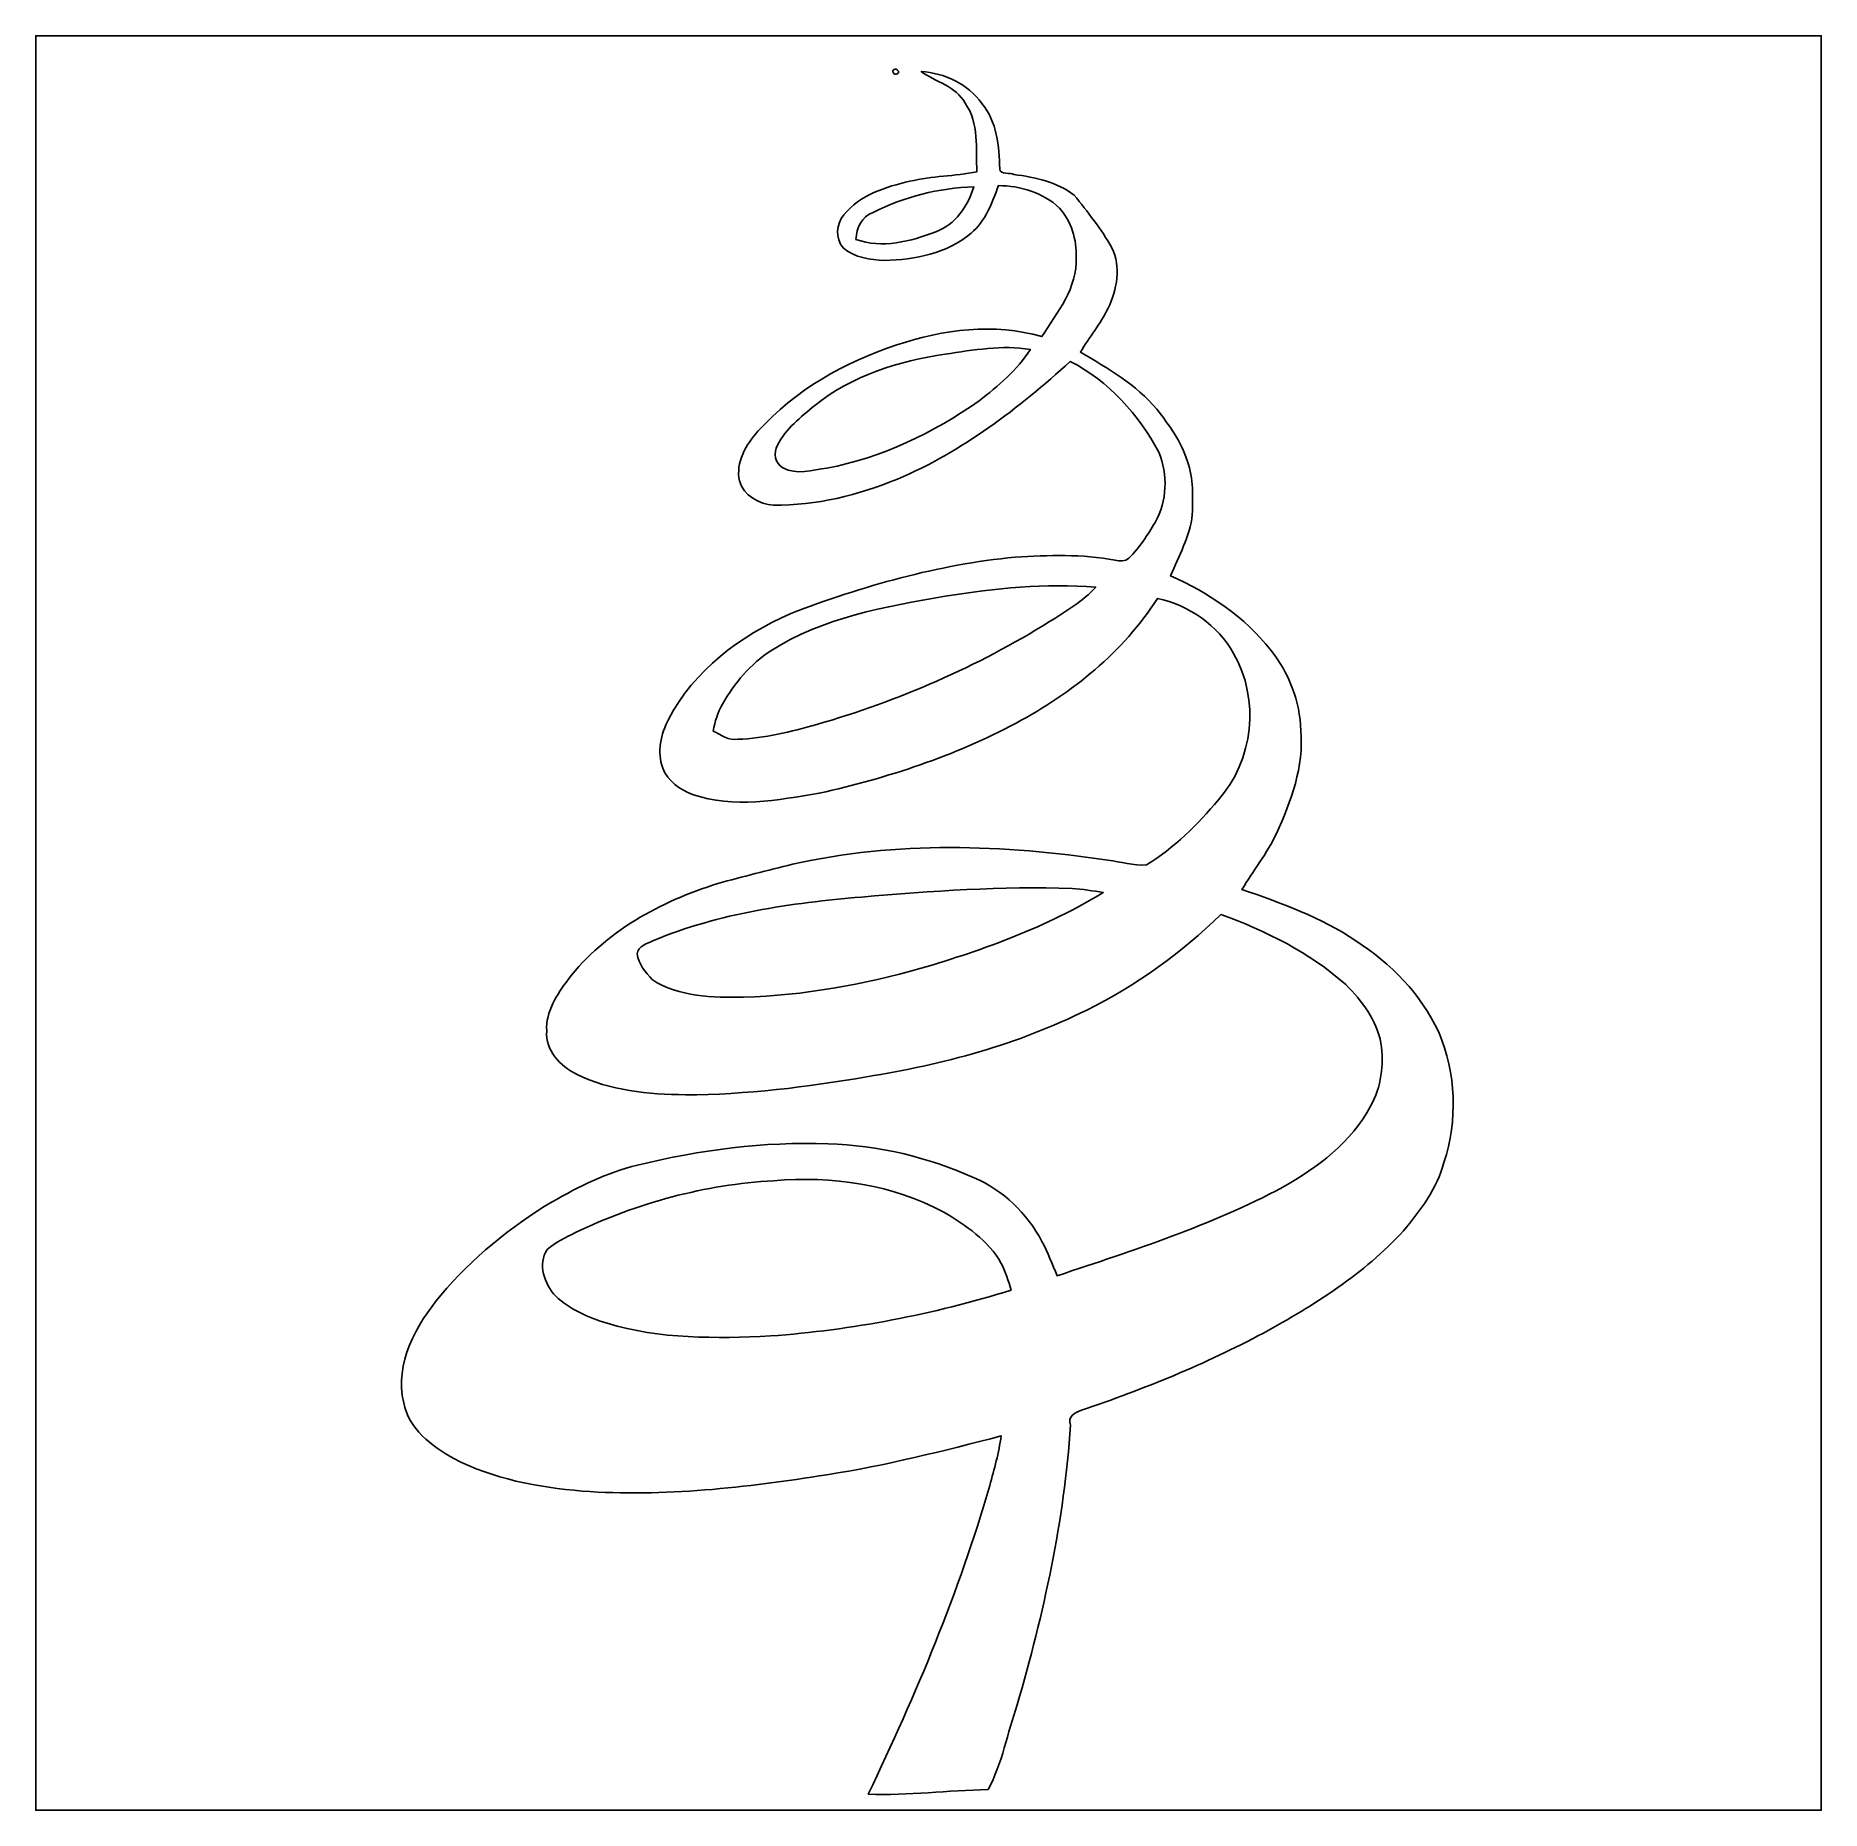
# Model space of a CAD drawing. Header units: centimetres. Extents: x -16.8 to 16.8, y -16.7 to 16.7.
import ezdxf

# ---------------------------------------------------------------- set-up
doc = ezdxf.new("R2010")
doc.units = ezdxf.units.CM
doc.header["$MEASUREMENT"] = 0
doc.layers.add('Layer 1', color=7, linetype='Continuous')

msp = doc.modelspace()

# ---------------------------------------------------------------- linework, layer by layer
at = {"layer": 'Layer 1', "color": 7}
for points, knots in [([(-16.77458, 16.66875), (-16.77458, 16.66875), (16.77458, 16.66875), (16.77458, 16.66875), (16.77458, 16.66875), (16.77458, 16.66875), (16.77458, -16.66875), (16.77458, -16.66875), (16.77458, -16.66875), (16.77458, -16.66875), (-16.77458, -16.66875), (-16.77458, -16.66875), (-16.77458, -16.66875), (-16.77458, -16.66875), (-16.77458, 16.66875), (-16.77458, 16.66875), (-16.77458, 16.66875), (-16.77458, 16.66875), (-16.77458, 16.66875), (-16.77458, 16.66875)], [0, 0, 0, 0, 0.16666667, 0.16666667, 0.16666667, 0.16666667, 0.33333333, 0.33333333, 0.33333333, 0.33333333, 0.5, 0.5, 0.5, 0.5, 0.66666667, 0.66666667, 0.66666667, 0.66666667, 1, 1, 1, 1]), ([(-0.14041, 15.99494), (0.13758, 15.79739), (0.51435, 15.7226), (0.68968, 15.40051), (0.68968, 15.40051), (0.95215, 15.02727), (0.88829, 14.54115), (0.90911, 14.11217), (0.90911, 14.11217), (0.49318, 14.02927), (0.06421, 14.03315), (-0.3496, 13.93437), (-0.3496, 13.93437), (-0.80257, 13.83206), (-1.28552, 13.67931), (-1.58962, 13.30431), (-1.58962, 13.30431), (-1.73567, 13.1318), (-1.75648, 12.86122), (-1.60161, 12.68518), (-1.60161, 12.68518), (-1.39277, 12.49362), (-1.09538, 12.46223), (-0.82479, 12.44671), (-0.82479, 12.44671), (-0.25224, 12.46046), (0.35137, 12.57617), (0.79939, 12.95859), (0.79939, 12.95859), (1.06997, 13.18789), (1.19874, 13.52762), (1.31269, 13.85358), (1.31269, 13.85358), (1.72579, 13.849), (2.15724, 13.72341), (2.45851, 13.43025), (2.45851, 13.43025), (2.68252, 13.18366), (2.78941, 12.83582), (2.77354, 12.50562), (2.77354, 12.50562), (2.80282, 11.93447), (2.42041, 11.46951), (2.13148, 11.01654), (2.13148, 11.01654), (1.23507, 11.27019), (0.27905, 11.15871), (-0.59231, 10.85991), (-0.59231, 10.85991), (-1.5748, 10.53853), (-2.51037, 10.01324), (-3.20463, 9.23713), (-3.20463, 9.23713), (-3.43288, 8.98948), (-3.62585, 8.65223), (-3.55141, 8.30368), (-3.55141, 8.30368), (-3.47169, 8.02887), (-3.18382, 7.86765), (-2.91077, 7.85107), (-2.91077, 7.85107), (-2.10961, 7.83837), (-1.31798, 8.03875), (-0.58032, 8.34072), (-0.58032, 8.34072), (0.63571, 8.85331), (1.69369, 9.66964), (2.66418, 10.55158), (2.66418, 10.55158), (3.38349, 10.17729), (3.94794, 9.55287), (4.32858, 8.84449), (4.32858, 8.84449), (4.49721, 8.42539), (4.4891, 7.92127), (4.25591, 7.52687), (4.25591, 7.52687), (4.11939, 7.28451), (3.96169, 7.05097), (3.76449, 6.85341), (3.76449, 6.85341), (3.69429, 6.7878), (3.59234, 6.8005), (3.50591, 6.81496), (3.50591, 6.81496), (2.88819, 6.93596), (2.25354, 6.90951), (1.62877, 6.87317), (1.62877, 6.87317), (0.17604, 6.73241), (-1.23966, 6.32954), (-2.59962, 5.81025), (-2.59962, 5.81025), (-3.52919, 5.39397), (-4.40902, 4.75015), (-4.88244, 3.82587), (-4.88244, 3.82587), (-5.02955, 3.55), (-5.10681, 3.21239), (-4.99216, 2.91006), (-4.99216, 2.91006), (-4.90361, 2.66136), (-4.66619, 2.50684), (-4.43195, 2.41124), (-4.43195, 2.41124), (-3.65936, 2.15089), (-2.83316, 2.30823), (-2.05176, 2.43769), (-2.05176, 2.43769), (-0.77329, 2.72274), (0.48683, 3.1369), (1.64571, 3.75391), (1.64571, 3.75391), (2.69311, 4.32012), (3.65795, 5.08494), (4.30177, 6.09917), (4.30177, 6.09917), (4.89162, 5.96441), (5.43666, 5.59788), (5.73052, 5.06166), (5.73052, 5.06166), (6.23147, 4.21146), (6.10623, 3.04729), (5.44689, 2.31493), (5.44689, 2.31493), (5.05707, 1.84926), (4.61574, 1.41111), (4.09716, 1.09185), (4.09716, 1.09185), (3.85304, 1.07386), (3.61139, 1.15041), (3.37009, 1.18075), (3.37009, 1.18075), (1.41041, 1.47602), (-0.61031, 1.54093), (-2.55411, 1.10455), (-2.55411, 1.10455), (-3.02401, 0.99025), (-3.49215, 0.86854), (-3.95852, 0.74189), (-3.95852, 0.74189), (-5.02991, 0.40499), (-6.07801, -0.15558), (-6.77122, -1.06186), (-6.77122, -1.06186), (-6.9783, -1.34126), (-7.19631, -1.66123), (-7.17268, -2.02741), (-7.17268, -2.02741), (-7.20584, -2.39078), (-6.91762, -2.68887), (-6.61599, -2.84057), (-6.61599, -2.84057), (-5.98452, -3.15489), (-5.26344, -3.21522), (-4.56883, -3.22792), (-4.56883, -3.22792), (-3.42583, -3.22651), (-2.28741, -3.08081), (-1.16205, -2.8896), (-1.16205, -2.8896), (0.26282, -2.6603), (1.67781, -2.28318), (2.97215, -1.63442), (2.97215, -1.63442), (3.90525, -1.1811), (4.75051, -0.56056), (5.49381, 0.16157), (5.49381, 0.16157), (6.33836, -0.14852), (7.16315, -0.55316), (7.83837, -1.15782), (7.83837, -1.15782), (8.14705, -1.45944), (8.42116, -1.82598), (8.50053, -2.25954), (8.50053, -2.25954), (8.56333, -2.65889), (8.50653, -3.08434), (8.30509, -3.43817), (8.30509, -3.43817), (7.95302, -4.1208), (7.30709, -4.5907), (6.65621, -4.96499), (6.65621, -4.96499), (5.31354, -5.68149), (3.85727, -6.14574), (2.41935, -6.62658), (2.41935, -6.62658), (2.32516, -6.41033), (2.24543, -6.18737), (2.13042, -5.98135), (2.13042, -5.98135), (1.85455, -5.45712), (1.40406, -5.01791), (0.85584, -4.78719), (0.85584, -4.78719), (-0.00529, -4.39737), (-0.94192, -4.17901), (-1.88701, -4.14973), (-1.88701, -4.14973), (-3.0921, -4.10316), (-4.29789, -4.26226), (-5.46664, -4.54978), (-5.46664, -4.54978), (-6.03744, -4.6863), (-6.56802, -4.94594), (-7.07249, -5.23981), (-7.07249, -5.23981), (-7.85671, -5.70794), (-8.57074, -6.29744), (-9.16517, -6.9917), (-9.16517, -6.9917), (-9.62378, -7.54944), (-10.03618, -8.26382), (-9.86084, -9.01488), (-9.86084, -9.01488), (-9.76489, -9.50207), (-9.33873, -9.82909), (-8.92881, -10.05593), (-8.92881, -10.05593), (-8.18268, -10.44469), (-7.34095, -10.60132), (-6.5091, -10.67188), (-6.5091, -10.67188), (-4.97134, -10.78336), (-3.429, -10.60768), (-1.91135, -10.36496), (-1.91135, -10.36496), (-0.80433, -10.19351), (0.28222, -9.91623), (1.36596, -9.63612), (1.36596, -9.63612), (1.32009, -9.95151), (1.23684, -10.26019), (1.15076, -10.56711), (1.15076, -10.56711), (0.57644, -12.5663), (-0.23319, -14.4907), (-1.13136, -16.36466), (-1.13136, -16.36466), (-0.37959, -16.39676), (0.36865, -16.29304), (1.11972, -16.27858), (1.11972, -16.27858), (1.38853, -15.78292), (1.48202, -15.21707), (1.66687, -14.68896), (1.66687, -14.68896), (2.16112, -12.97517), (2.55411, -11.22045), (2.667, -9.43645), (2.667, -9.43645), (2.60667, -9.26677), (2.75908, -9.19692), (2.87655, -9.15458), (2.87655, -9.15458), (4.04742, -8.75383), (5.19924, -8.28816), (6.29144, -7.70431), (6.29144, -7.70431), (7.24323, -7.17867), (8.18656, -6.59377), (8.92316, -5.78273), (8.92316, -5.78273), (9.24489, -5.40279), (9.55287, -4.98651), (9.68446, -4.49827), (9.68446, -4.49827), (9.94551, -3.70699), (9.91411, -2.82081), (9.58709, -2.05387), (9.58709, -2.05387), (9.25865, -1.33738), (8.68362, -0.75741), (8.02746, -0.33338), (8.02746, -0.33338), (7.37623, 0.10971), (6.62799, 0.37324), (5.88962, 0.629), (5.88962, 0.629), (6.10059, 0.98249), (6.35952, 1.30775), (6.53803, 1.68028), (6.53803, 1.68028), (6.8132, 2.28529), (7.05626, 2.93934), (6.99594, 3.61527), (6.99594, 3.61527), (6.98147, 4.16419), (6.77086, 4.69794), (6.43149, 5.12657), (6.43149, 5.12657), (5.93937, 5.7464), (5.27156, 6.20712), (4.54977, 6.5211), (4.54977, 6.5211), (4.699, 6.89963), (4.91525, 7.2584), (4.95547, 7.67186), (4.95547, 7.67186), (4.96746, 8.00594), (4.98193, 8.35237), (4.8641, 8.67163), (4.8641, 8.67163), (4.75297, 9.03922), (4.52226, 9.35249), (4.28907, 9.65129), (4.28907, 9.65129), (3.90172, 10.11767), (3.36832, 10.42106), (2.85362, 10.72444), (2.85362, 10.72444), (3.02331, 11.00137), (3.22862, 11.25714), (3.37432, 11.54889), (3.37432, 11.54889), (3.53836, 11.90061), (3.6262, 12.32006), (3.44311, 12.68518), (3.44311, 12.68518), (3.24591, 13.03972), (2.98909, 13.35758), (2.73756, 13.67402), (2.73756, 13.67402), (2.41512, 13.91955), (2.00201, 14.01269), (1.6062, 14.05996), (1.6062, 14.05996), (1.5494, 14.10547), (1.34585, 14.04338), (1.33809, 14.16756), (1.33809, 14.16756), (1.32609, 14.59054), (1.28729, 15.05797), (1.00295, 15.39663), (1.00295, 15.39663), (0.74083, 15.7607), (0.30268, 15.97025), (-0.14041, 15.99494)], [0, 0, 0, 0, 0.01162791, 0.01162791, 0.01162791, 0.01162791, 0.02325581, 0.02325581, 0.02325581, 0.02325581, 0.03488372, 0.03488372, 0.03488372, 0.03488372, 0.04651163, 0.04651163, 0.04651163, 0.04651163, 0.05813953, 0.05813953, 0.05813953, 0.05813953, 0.06976744, 0.06976744, 0.06976744, 0.06976744, 0.08139535, 0.08139535, 0.08139535, 0.08139535, 0.09302326, 0.09302326, 0.09302326, 0.09302326, 0.10465116, 0.10465116, 0.10465116, 0.10465116, 0.11627907, 0.11627907, 0.11627907, 0.11627907, 0.12790698, 0.12790698, 0.12790698, 0.12790698, 0.13953488, 0.13953488, 0.13953488, 0.13953488, 0.15116279, 0.15116279, 0.15116279, 0.15116279, 0.1627907, 0.1627907, 0.1627907, 0.1627907, 0.1744186, 0.1744186, 0.1744186, 0.1744186, 0.18604651, 0.18604651, 0.18604651, 0.18604651, 0.19767442, 0.19767442, 0.19767442, 0.19767442, 0.20930233, 0.20930233, 0.20930233, 0.20930233, 0.22093023, 0.22093023, 0.22093023, 0.22093023, 0.23255814, 0.23255814, 0.23255814, 0.23255814, 0.24418605, 0.24418605, 0.24418605, 0.24418605, 0.25581395, 0.25581395, 0.25581395, 0.25581395, 0.26744186, 0.26744186, 0.26744186, 0.26744186, 0.27906977, 0.27906977, 0.27906977, 0.27906977, 0.29069767, 0.29069767, 0.29069767, 0.29069767, 0.30232558, 0.30232558, 0.30232558, 0.30232558, 0.31395349, 0.31395349, 0.31395349, 0.31395349, 0.3255814, 0.3255814, 0.3255814, 0.3255814, 0.3372093, 0.3372093, 0.3372093, 0.3372093, 0.34883721, 0.34883721, 0.34883721, 0.34883721, 0.36046512, 0.36046512, 0.36046512, 0.36046512, 0.37209302, 0.37209302, 0.37209302, 0.37209302, 0.38372093, 0.38372093, 0.38372093, 0.38372093, 0.39534884, 0.39534884, 0.39534884, 0.39534884, 0.40697674, 0.40697674, 0.40697674, 0.40697674, 0.41860465, 0.41860465, 0.41860465, 0.41860465, 0.43023256, 0.43023256, 0.43023256, 0.43023256, 0.44186047, 0.44186047, 0.44186047, 0.44186047, 0.45348837, 0.45348837, 0.45348837, 0.45348837, 0.46511628, 0.46511628, 0.46511628, 0.46511628, 0.47674419, 0.47674419, 0.47674419, 0.47674419, 0.48837209, 0.48837209, 0.48837209, 0.48837209, 0.5, 0.5, 0.5, 0.5, 0.51162791, 0.51162791, 0.51162791, 0.51162791, 0.52325581, 0.52325581, 0.52325581, 0.52325581, 0.53488372, 0.53488372, 0.53488372, 0.53488372, 0.54651163, 0.54651163, 0.54651163, 0.54651163, 0.55813953, 0.55813953, 0.55813953, 0.55813953, 0.56976744, 0.56976744, 0.56976744, 0.56976744, 0.58139535, 0.58139535, 0.58139535, 0.58139535, 0.59302326, 0.59302326, 0.59302326, 0.59302326, 0.60465116, 0.60465116, 0.60465116, 0.60465116, 0.61627907, 0.61627907, 0.61627907, 0.61627907, 0.62790698, 0.62790698, 0.62790698, 0.62790698, 0.63953488, 0.63953488, 0.63953488, 0.63953488, 0.65116279, 0.65116279, 0.65116279, 0.65116279, 0.6627907, 0.6627907, 0.6627907, 0.6627907, 0.6744186, 0.6744186, 0.6744186, 0.6744186, 0.68604651, 0.68604651, 0.68604651, 0.68604651, 0.69767442, 0.69767442, 0.69767442, 0.69767442, 0.70930233, 0.70930233, 0.70930233, 0.70930233, 0.72093023, 0.72093023, 0.72093023, 0.72093023, 0.73255814, 0.73255814, 0.73255814, 0.73255814, 0.74418605, 0.74418605, 0.74418605, 0.74418605, 0.75581395, 0.75581395, 0.75581395, 0.75581395, 0.76744186, 0.76744186, 0.76744186, 0.76744186, 0.77906977, 0.77906977, 0.77906977, 0.77906977, 0.79069767, 0.79069767, 0.79069767, 0.79069767, 0.80232558, 0.80232558, 0.80232558, 0.80232558, 0.81395349, 0.81395349, 0.81395349, 0.81395349, 0.8255814, 0.8255814, 0.8255814, 0.8255814, 0.8372093, 0.8372093, 0.8372093, 0.8372093, 0.84883721, 0.84883721, 0.84883721, 0.84883721, 0.86046512, 0.86046512, 0.86046512, 0.86046512, 0.87209302, 0.87209302, 0.87209302, 0.87209302, 0.88372093, 0.88372093, 0.88372093, 0.88372093, 0.89534884, 0.89534884, 0.89534884, 0.89534884, 0.90697674, 0.90697674, 0.90697674, 0.90697674, 0.91860465, 0.91860465, 0.91860465, 0.91860465, 0.93023256, 0.93023256, 0.93023256, 0.93023256, 0.94186047, 0.94186047, 0.94186047, 0.94186047, 0.95348837, 0.95348837, 0.95348837, 0.95348837, 0.96511628, 0.96511628, 0.96511628, 0.96511628, 0.97674419, 0.97674419, 0.97674419, 0.97674419, 1, 1, 1, 1]), ([(-0.64382, 16.03304), (-0.70732, 16.00235), (-0.64311, 15.91804), (-0.5902, 15.95261), (-0.5902, 15.95261), (-0.52776, 15.98119), (-0.59302, 16.06762), (-0.64382, 16.03304), (-0.64382, 16.03304), (-0.64382, 16.03304), (-0.64382, 16.03304), (-0.64382, 16.03304)], [0, 0, 0, 0, 0.25, 0.25, 0.25, 0.25, 0.5, 0.5, 0.5, 0.5, 1, 1, 1, 1]), ([(-1.03858, 13.34911), (-0.45649, 13.64368), (0.19932, 13.81019), (0.85231, 13.82854), (0.85231, 13.82854), (0.73413, 13.46906), (0.51188, 13.11628), (0.13617, 12.98751), (0.13617, 12.98751), (-0.33302, 12.80231), (-0.87559, 12.66296), (-1.36525, 12.84323), (-1.36525, 12.84323), (-1.34761, 13.05736), (-1.26012, 13.27291), (-1.03858, 13.34911)], [0, 0, 0, 0, 0.2, 0.2, 0.2, 0.2, 0.4, 0.4, 0.4, 0.4, 0.6, 0.6, 0.6, 0.6, 1, 1, 1, 1]), ([(0.31503, 10.68634), (0.84314, 10.76607), (1.38324, 10.86097), (1.91629, 10.77489), (1.91629, 10.77489), (1.66899, 10.38789), (1.30916, 10.08733), (0.94897, 9.80969), (0.94897, 9.80969), (0.0949, 9.20291), (-0.87983, 8.74571), (-1.91064, 8.54181), (-1.91064, 8.54181), (-2.18017, 8.51747), (-2.48461, 8.40634), (-2.73473, 8.5538), (-2.73473, 8.5538), (-2.88643, 8.62542), (-2.91818, 8.84132), (-2.83739, 8.97714), (-2.83739, 8.97714), (-2.68005, 9.28546), (-2.39889, 9.5056), (-2.13642, 9.7222), (-2.13642, 9.7222), (-1.44004, 10.28488), (-0.55986, 10.55793), (0.31503, 10.68634)], [0, 0, 0, 0, 0.125, 0.125, 0.125, 0.125, 0.25, 0.25, 0.25, 0.25, 0.375, 0.375, 0.375, 0.375, 0.5, 0.5, 0.5, 0.5, 0.625, 0.625, 0.625, 0.625, 0.75, 0.75, 0.75, 0.75, 1, 1, 1, 1]), ([(0.31574, 6.13798), (1.24848, 6.29144), (2.19745, 6.38034), (3.1429, 6.31014), (3.1429, 6.31014), (2.89807, 6.04061), (2.57775, 5.85752), (2.27577, 5.66138), (2.27577, 5.66138), (0.91652, 4.81612), (-0.56515, 4.17371), (-2.10114, 3.72745), (-2.10114, 3.72745), (-2.58516, 3.59657), (-3.07728, 3.46287), (-3.58175, 3.45334), (-3.58175, 3.45334), (-3.75708, 3.42124), (-3.89784, 3.53554), (-4.04319, 3.60645), (-4.04319, 3.60645), (-4.0132, 3.78354), (-3.9624, 3.95852), (-3.86821, 4.11268), (-3.86821, 4.11268), (-3.64419, 4.50674), (-3.34716, 4.8701), (-2.96086, 5.11387), (-2.96086, 5.11387), (-1.98049, 5.74075), (-0.81209, 5.94783), (0.31574, 6.13798)], [0, 0, 0, 0, 0.11111111, 0.11111111, 0.11111111, 0.11111111, 0.22222222, 0.22222222, 0.22222222, 0.22222222, 0.33333333, 0.33333333, 0.33333333, 0.33333333, 0.44444444, 0.44444444, 0.44444444, 0.44444444, 0.55555556, 0.55555556, 0.55555556, 0.55555556, 0.66666667, 0.66666667, 0.66666667, 0.66666667, 0.77777778, 0.77777778, 0.77777778, 0.77777778, 1, 1, 1, 1]), ([(-1.25836, 0.48789), (0.05715, 0.59514), (1.37689, 0.69991), (2.69804, 0.64523), (2.69804, 0.64523), (2.89454, 0.63712), (3.08928, 0.60466), (3.2833, 0.57009), (3.2833, 0.57009), (2.22462, -0.07444), (1.0481, -0.49812), (-0.13511, -0.8509), (-0.13511, -0.8509), (-1.22343, -1.15358), (-2.34421, -1.36172), (-3.47451, -1.39559), (-3.47451, -1.39559), (-4.05306, -1.39665), (-4.68983, -1.39629), (-5.19113, -1.06257), (-5.19113, -1.06257), (-5.31813, -0.92886), (-5.45077, -0.77117), (-5.47335, -0.58067), (-5.47335, -0.58067), (-5.461, -0.42933), (-5.28144, -0.38594), (-5.16996, -0.33055), (-5.16996, -0.33055), (-3.931, 0.18556), (-2.58727, 0.37536), (-1.25836, 0.48789)], [0, 0, 0, 0, 0.11111111, 0.11111111, 0.11111111, 0.11111111, 0.22222222, 0.22222222, 0.22222222, 0.22222222, 0.33333333, 0.33333333, 0.33333333, 0.33333333, 0.44444444, 0.44444444, 0.44444444, 0.44444444, 0.55555556, 0.55555556, 0.55555556, 0.55555556, 0.66666667, 0.66666667, 0.66666667, 0.66666667, 0.77777778, 0.77777778, 0.77777778, 0.77777778, 1, 1, 1, 1]), ([(-2.91077, -4.84329), (-1.82033, -4.74557), (-0.68615, -4.91031), (0.2861, -5.4296), (0.2861, -5.4296), (0.70097, -5.67725), (1.12466, -5.96477), (1.36772, -6.3941), (1.36772, -6.3941), (1.45027, -6.55285), (1.50142, -6.72536), (1.55116, -6.89681), (1.55116, -6.89681), (0.08326, -7.35401), (-1.43616, -7.64646), (-2.96968, -7.75758), (-2.96968, -7.75758), (-3.99415, -7.80803), (-5.04613, -7.81967), (-6.03779, -7.52016), (-6.03779, -7.52016), (-6.38634, -7.4101), (-6.74053, -7.26546), (-7.00687, -7.00722), (-7.00687, -7.00722), (-7.21748, -6.78356), (-7.34871, -6.40997), (-7.16421, -6.13445), (-7.16421, -6.13445), (-7.01111, -5.99369), (-6.81673, -5.90797), (-6.63258, -5.81554), (-6.63258, -5.81554), (-5.46876, -5.25851), (-4.20123, -4.91137), (-2.91077, -4.84329)], [0, 0, 0, 0, 0.1, 0.1, 0.1, 0.1, 0.2, 0.2, 0.2, 0.2, 0.3, 0.3, 0.3, 0.3, 0.4, 0.4, 0.4, 0.4, 0.5, 0.5, 0.5, 0.5, 0.6, 0.6, 0.6, 0.6, 0.7, 0.7, 0.7, 0.7, 0.8, 0.8, 0.8, 0.8, 1, 1, 1, 1])]:
    msp.add_open_spline(points, degree=3, knots=knots, dxfattribs=at)
at = {"layer": 'Layer 1', "color": 251}
for points, knots in [([(-0.14041, 15.99494), (0.30268, 15.97025), (0.74083, 15.7607), (1.00295, 15.39663), (1.00295, 15.39663), (1.28729, 15.05797), (1.32609, 14.59054), (1.33809, 14.16756), (1.33809, 14.16756), (1.34585, 14.04338), (1.5494, 14.10547), (1.6062, 14.05996), (1.6062, 14.05996), (2.00201, 14.01269), (2.41512, 13.91955), (2.73756, 13.67402), (2.73756, 13.67402), (2.98909, 13.35758), (3.24591, 13.03972), (3.44311, 12.68518), (3.44311, 12.68518), (3.6262, 12.32006), (3.53836, 11.90061), (3.37432, 11.54889), (3.37432, 11.54889), (3.22862, 11.25714), (3.02331, 11.00137), (2.85362, 10.72444), (2.85362, 10.72444), (3.36832, 10.42106), (3.90172, 10.11767), (4.28907, 9.65129), (4.28907, 9.65129), (4.52226, 9.35249), (4.75297, 9.03922), (4.8641, 8.67163), (4.8641, 8.67163), (4.98193, 8.35237), (4.96746, 8.00594), (4.95547, 7.67186), (4.95547, 7.67186), (4.91525, 7.2584), (4.699, 6.89963), (4.54977, 6.5211), (4.54977, 6.5211), (5.27156, 6.20712), (5.93937, 5.7464), (6.43149, 5.12657), (6.43149, 5.12657), (6.77086, 4.69794), (6.98147, 4.16419), (6.99594, 3.61527), (6.99594, 3.61527), (7.05626, 2.93934), (6.8132, 2.28529), (6.53803, 1.68028), (6.53803, 1.68028), (6.35952, 1.30775), (6.10059, 0.98249), (5.88962, 0.629), (5.88962, 0.629), (6.62799, 0.37324), (7.37623, 0.10971), (8.02746, -0.33338), (8.02746, -0.33338), (8.68362, -0.75741), (9.25865, -1.33738), (9.58709, -2.05387), (9.58709, -2.05387), (9.91411, -2.82081), (9.94551, -3.70699), (9.68446, -4.49827), (9.68446, -4.49827), (9.55287, -4.98651), (9.24489, -5.40279), (8.92316, -5.78273), (8.92316, -5.78273), (8.18656, -6.59377), (7.24323, -7.17867), (6.29144, -7.70431), (6.29144, -7.70431), (5.19924, -8.28816), (4.04742, -8.75383), (2.87655, -9.15458), (2.87655, -9.15458), (2.75908, -9.19692), (2.60667, -9.26677), (2.667, -9.43645), (2.667, -9.43645), (2.55411, -11.22045), (2.16112, -12.97517), (1.66687, -14.68896), (1.66687, -14.68896), (1.48202, -15.21707), (1.38853, -15.78292), (1.11972, -16.27858), (1.11972, -16.27858), (0.36865, -16.29304), (-0.37959, -16.39676), (-1.13136, -16.36466), (-1.13136, -16.36466), (-0.23319, -14.4907), (0.57644, -12.5663), (1.15076, -10.56711), (1.15076, -10.56711), (1.23684, -10.26019), (1.32009, -9.95151), (1.36596, -9.63612), (1.36596, -9.63612), (0.28222, -9.91623), (-0.80433, -10.19351), (-1.91135, -10.36496), (-1.91135, -10.36496), (-3.429, -10.60768), (-4.97134, -10.78336), (-6.5091, -10.67188), (-6.5091, -10.67188), (-7.34095, -10.60132), (-8.18268, -10.44469), (-8.92881, -10.05593), (-8.92881, -10.05593), (-9.33873, -9.82909), (-9.76489, -9.50207), (-9.86084, -9.01488), (-9.86084, -9.01488), (-10.03618, -8.26382), (-9.62378, -7.54944), (-9.16517, -6.9917), (-9.16517, -6.9917), (-8.57074, -6.29744), (-7.85671, -5.70794), (-7.07249, -5.23981), (-7.07249, -5.23981), (-6.56802, -4.94594), (-6.03744, -4.6863), (-5.46664, -4.54978), (-5.46664, -4.54978), (-4.29789, -4.26226), (-3.0921, -4.10316), (-1.88701, -4.14973), (-1.88701, -4.14973), (-0.94192, -4.17901), (-0.00529, -4.39737), (0.85584, -4.78719), (0.85584, -4.78719), (1.40406, -5.01791), (1.85455, -5.45712), (2.13042, -5.98135), (2.13042, -5.98135), (2.24543, -6.18737), (2.32516, -6.41033), (2.41935, -6.62658), (2.41935, -6.62658), (3.85727, -6.14574), (5.31354, -5.68149), (6.65621, -4.96499), (6.65621, -4.96499), (7.30709, -4.5907), (7.95302, -4.1208), (8.30509, -3.43817), (8.30509, -3.43817), (8.50653, -3.08434), (8.56333, -2.65889), (8.50053, -2.25954), (8.50053, -2.25954), (8.42116, -1.82598), (8.14705, -1.45944), (7.83837, -1.15782), (7.83837, -1.15782), (7.16315, -0.55316), (6.33836, -0.14852), (5.49381, 0.16157), (5.49381, 0.16157), (4.75051, -0.56056), (3.90525, -1.1811), (2.97215, -1.63442), (2.97215, -1.63442), (1.67781, -2.28318), (0.26282, -2.6603), (-1.16205, -2.8896), (-1.16205, -2.8896), (-2.28741, -3.08081), (-3.42583, -3.22651), (-4.56883, -3.22792), (-4.56883, -3.22792), (-5.26344, -3.21522), (-5.98452, -3.15489), (-6.61599, -2.84057), (-6.61599, -2.84057), (-6.91762, -2.68887), (-7.20584, -2.39078), (-7.17268, -2.02741), (-7.17268, -2.02741), (-7.19631, -1.66123), (-6.9783, -1.34126), (-6.77122, -1.06186), (-6.77122, -1.06186), (-6.07801, -0.15558), (-5.02991, 0.40499), (-3.95852, 0.74189), (-3.95852, 0.74189), (-3.49215, 0.86854), (-3.02401, 0.99025), (-2.55411, 1.10455), (-2.55411, 1.10455), (-0.61031, 1.54093), (1.41041, 1.47602), (3.37009, 1.18075), (3.37009, 1.18075), (3.61139, 1.15041), (3.85304, 1.07386), (4.09716, 1.09185), (4.09716, 1.09185), (4.61574, 1.41111), (5.05707, 1.84926), (5.44689, 2.31493), (5.44689, 2.31493), (6.10623, 3.04729), (6.23147, 4.21146), (5.73052, 5.06166), (5.73052, 5.06166), (5.43666, 5.59788), (4.89162, 5.96441), (4.30177, 6.09917), (4.30177, 6.09917), (3.65795, 5.08494), (2.69311, 4.32012), (1.64571, 3.75391), (1.64571, 3.75391), (0.48683, 3.1369), (-0.77329, 2.72274), (-2.05176, 2.43769), (-2.05176, 2.43769), (-2.83316, 2.30823), (-3.65936, 2.15089), (-4.43195, 2.41124), (-4.43195, 2.41124), (-4.66619, 2.50684), (-4.90361, 2.66136), (-4.99216, 2.91006), (-4.99216, 2.91006), (-5.10681, 3.21239), (-5.02955, 3.55), (-4.88244, 3.82587), (-4.88244, 3.82587), (-4.40902, 4.75015), (-3.52919, 5.39397), (-2.59962, 5.81025), (-2.59962, 5.81025), (-1.23966, 6.32954), (0.17604, 6.73241), (1.62877, 6.87317), (1.62877, 6.87317), (2.25354, 6.90951), (2.88819, 6.93596), (3.50591, 6.81496), (3.50591, 6.81496), (3.59234, 6.8005), (3.69429, 6.7878), (3.76449, 6.85341), (3.76449, 6.85341), (3.96169, 7.05097), (4.11939, 7.28451), (4.25591, 7.52687), (4.25591, 7.52687), (4.4891, 7.92127), (4.49721, 8.42539), (4.32858, 8.84449), (4.32858, 8.84449), (3.94794, 9.55287), (3.38349, 10.17729), (2.66418, 10.55158), (2.66418, 10.55158), (1.69369, 9.66964), (0.63571, 8.85331), (-0.58032, 8.34072), (-0.58032, 8.34072), (-1.31798, 8.03875), (-2.10961, 7.83837), (-2.91077, 7.85107), (-2.91077, 7.85107), (-3.18382, 7.86765), (-3.47169, 8.02887), (-3.55141, 8.30368), (-3.55141, 8.30368), (-3.62585, 8.65223), (-3.43288, 8.98948), (-3.20463, 9.23713), (-3.20463, 9.23713), (-2.51037, 10.01324), (-1.5748, 10.53853), (-0.59231, 10.85991), (-0.59231, 10.85991), (0.27905, 11.15871), (1.23507, 11.27019), (2.13148, 11.01654), (2.13148, 11.01654), (2.42041, 11.46951), (2.80282, 11.93447), (2.77354, 12.50562), (2.77354, 12.50562), (2.78941, 12.83582), (2.68252, 13.18366), (2.45851, 13.43025), (2.45851, 13.43025), (2.15724, 13.72341), (1.72579, 13.849), (1.31269, 13.85358), (1.31269, 13.85358), (1.19874, 13.52762), (1.06997, 13.18789), (0.79939, 12.95859), (0.79939, 12.95859), (0.35137, 12.57617), (-0.25224, 12.46046), (-0.82479, 12.44671), (-0.82479, 12.44671), (-1.09538, 12.46223), (-1.39277, 12.49362), (-1.60161, 12.68518), (-1.60161, 12.68518), (-1.75648, 12.86122), (-1.73567, 13.1318), (-1.58962, 13.30431), (-1.58962, 13.30431), (-1.28552, 13.67931), (-0.80257, 13.83206), (-0.3496, 13.93437), (-0.3496, 13.93437), (0.06421, 14.03315), (0.49318, 14.02927), (0.90911, 14.11217), (0.90911, 14.11217), (0.88829, 14.54115), (0.95215, 15.02727), (0.68968, 15.40051), (0.68968, 15.40051), (0.51435, 15.7226), (0.13758, 15.79739), (-0.14041, 15.99494), (-0.14041, 15.99494), (-0.14041, 15.99494), (-0.14041, 15.99494), (-0.14041, 15.99494)], [0, 0, 0, 0, 0.01149425, 0.01149425, 0.01149425, 0.01149425, 0.02298851, 0.02298851, 0.02298851, 0.02298851, 0.03448276, 0.03448276, 0.03448276, 0.03448276, 0.04597701, 0.04597701, 0.04597701, 0.04597701, 0.05747126, 0.05747126, 0.05747126, 0.05747126, 0.06896552, 0.06896552, 0.06896552, 0.06896552, 0.08045977, 0.08045977, 0.08045977, 0.08045977, 0.09195402, 0.09195402, 0.09195402, 0.09195402, 0.10344828, 0.10344828, 0.10344828, 0.10344828, 0.11494253, 0.11494253, 0.11494253, 0.11494253, 0.12643678, 0.12643678, 0.12643678, 0.12643678, 0.13793103, 0.13793103, 0.13793103, 0.13793103, 0.14942529, 0.14942529, 0.14942529, 0.14942529, 0.16091954, 0.16091954, 0.16091954, 0.16091954, 0.17241379, 0.17241379, 0.17241379, 0.17241379, 0.18390805, 0.18390805, 0.18390805, 0.18390805, 0.1954023, 0.1954023, 0.1954023, 0.1954023, 0.20689655, 0.20689655, 0.20689655, 0.20689655, 0.2183908, 0.2183908, 0.2183908, 0.2183908, 0.22988506, 0.22988506, 0.22988506, 0.22988506, 0.24137931, 0.24137931, 0.24137931, 0.24137931, 0.25287356, 0.25287356, 0.25287356, 0.25287356, 0.26436782, 0.26436782, 0.26436782, 0.26436782, 0.27586207, 0.27586207, 0.27586207, 0.27586207, 0.28735632, 0.28735632, 0.28735632, 0.28735632, 0.29885057, 0.29885057, 0.29885057, 0.29885057, 0.31034483, 0.31034483, 0.31034483, 0.31034483, 0.32183908, 0.32183908, 0.32183908, 0.32183908, 0.33333333, 0.33333333, 0.33333333, 0.33333333, 0.34482759, 0.34482759, 0.34482759, 0.34482759, 0.35632184, 0.35632184, 0.35632184, 0.35632184, 0.36781609, 0.36781609, 0.36781609, 0.36781609, 0.37931034, 0.37931034, 0.37931034, 0.37931034, 0.3908046, 0.3908046, 0.3908046, 0.3908046, 0.40229885, 0.40229885, 0.40229885, 0.40229885, 0.4137931, 0.4137931, 0.4137931, 0.4137931, 0.42528736, 0.42528736, 0.42528736, 0.42528736, 0.43678161, 0.43678161, 0.43678161, 0.43678161, 0.44827586, 0.44827586, 0.44827586, 0.44827586, 0.45977011, 0.45977011, 0.45977011, 0.45977011, 0.47126437, 0.47126437, 0.47126437, 0.47126437, 0.48275862, 0.48275862, 0.48275862, 0.48275862, 0.49425287, 0.49425287, 0.49425287, 0.49425287, 0.50574713, 0.50574713, 0.50574713, 0.50574713, 0.51724138, 0.51724138, 0.51724138, 0.51724138, 0.52873563, 0.52873563, 0.52873563, 0.52873563, 0.54022989, 0.54022989, 0.54022989, 0.54022989, 0.55172414, 0.55172414, 0.55172414, 0.55172414, 0.56321839, 0.56321839, 0.56321839, 0.56321839, 0.57471264, 0.57471264, 0.57471264, 0.57471264, 0.5862069, 0.5862069, 0.5862069, 0.5862069, 0.59770115, 0.59770115, 0.59770115, 0.59770115, 0.6091954, 0.6091954, 0.6091954, 0.6091954, 0.62068966, 0.62068966, 0.62068966, 0.62068966, 0.63218391, 0.63218391, 0.63218391, 0.63218391, 0.64367816, 0.64367816, 0.64367816, 0.64367816, 0.65517241, 0.65517241, 0.65517241, 0.65517241, 0.66666667, 0.66666667, 0.66666667, 0.66666667, 0.67816092, 0.67816092, 0.67816092, 0.67816092, 0.68965517, 0.68965517, 0.68965517, 0.68965517, 0.70114943, 0.70114943, 0.70114943, 0.70114943, 0.71264368, 0.71264368, 0.71264368, 0.71264368, 0.72413793, 0.72413793, 0.72413793, 0.72413793, 0.73563218, 0.73563218, 0.73563218, 0.73563218, 0.74712644, 0.74712644, 0.74712644, 0.74712644, 0.75862069, 0.75862069, 0.75862069, 0.75862069, 0.77011494, 0.77011494, 0.77011494, 0.77011494, 0.7816092, 0.7816092, 0.7816092, 0.7816092, 0.79310345, 0.79310345, 0.79310345, 0.79310345, 0.8045977, 0.8045977, 0.8045977, 0.8045977, 0.81609195, 0.81609195, 0.81609195, 0.81609195, 0.82758621, 0.82758621, 0.82758621, 0.82758621, 0.83908046, 0.83908046, 0.83908046, 0.83908046, 0.85057471, 0.85057471, 0.85057471, 0.85057471, 0.86206897, 0.86206897, 0.86206897, 0.86206897, 0.87356322, 0.87356322, 0.87356322, 0.87356322, 0.88505747, 0.88505747, 0.88505747, 0.88505747, 0.89655172, 0.89655172, 0.89655172, 0.89655172, 0.90804598, 0.90804598, 0.90804598, 0.90804598, 0.91954023, 0.91954023, 0.91954023, 0.91954023, 0.93103448, 0.93103448, 0.93103448, 0.93103448, 0.94252874, 0.94252874, 0.94252874, 0.94252874, 0.95402299, 0.95402299, 0.95402299, 0.95402299, 0.96551724, 0.96551724, 0.96551724, 0.96551724, 0.97701149, 0.97701149, 0.97701149, 0.97701149, 1, 1, 1, 1]), ([(-0.64382, 16.03304), (-0.59302, 16.06762), (-0.52776, 15.98119), (-0.5902, 15.95261), (-0.5902, 15.95261), (-0.64311, 15.91804), (-0.70732, 16.00235), (-0.64382, 16.03304)], [0, 0, 0, 0, 0.33333333, 0.33333333, 0.33333333, 0.33333333, 1, 1, 1, 1]), ([(-1.03858, 13.34911), (-1.26012, 13.27291), (-1.34761, 13.05736), (-1.36525, 12.84323), (-1.36525, 12.84323), (-0.87559, 12.66296), (-0.33302, 12.80231), (0.13617, 12.98751), (0.13617, 12.98751), (0.51188, 13.11628), (0.73413, 13.46906), (0.85231, 13.82854), (0.85231, 13.82854), (0.19932, 13.81019), (-0.45649, 13.64368), (-1.03858, 13.34911), (-1.03858, 13.34911), (-1.03858, 13.34911), (-1.03858, 13.34911), (-1.03858, 13.34911)], [0, 0, 0, 0, 0.16666667, 0.16666667, 0.16666667, 0.16666667, 0.33333333, 0.33333333, 0.33333333, 0.33333333, 0.5, 0.5, 0.5, 0.5, 0.66666667, 0.66666667, 0.66666667, 0.66666667, 1, 1, 1, 1]), ([(0.31503, 10.68634), (-0.55986, 10.55793), (-1.44004, 10.28488), (-2.13642, 9.7222), (-2.13642, 9.7222), (-2.39889, 9.5056), (-2.68005, 9.28546), (-2.83739, 8.97714), (-2.83739, 8.97714), (-2.91818, 8.84132), (-2.88643, 8.62542), (-2.73473, 8.5538), (-2.73473, 8.5538), (-2.48461, 8.40634), (-2.18017, 8.51747), (-1.91064, 8.54181), (-1.91064, 8.54181), (-0.87983, 8.74571), (0.0949, 9.20291), (0.94897, 9.80969), (0.94897, 9.80969), (1.30916, 10.08733), (1.66899, 10.38789), (1.91629, 10.77489), (1.91629, 10.77489), (1.38324, 10.86097), (0.84314, 10.76607), (0.31503, 10.68634), (0.31503, 10.68634), (0.31503, 10.68634), (0.31503, 10.68634), (0.31503, 10.68634)], [0, 0, 0, 0, 0.11111111, 0.11111111, 0.11111111, 0.11111111, 0.22222222, 0.22222222, 0.22222222, 0.22222222, 0.33333333, 0.33333333, 0.33333333, 0.33333333, 0.44444444, 0.44444444, 0.44444444, 0.44444444, 0.55555556, 0.55555556, 0.55555556, 0.55555556, 0.66666667, 0.66666667, 0.66666667, 0.66666667, 0.77777778, 0.77777778, 0.77777778, 0.77777778, 1, 1, 1, 1]), ([(0.31574, 6.13798), (-0.81209, 5.94783), (-1.98049, 5.74075), (-2.96086, 5.11387), (-2.96086, 5.11387), (-3.34716, 4.8701), (-3.64419, 4.50674), (-3.86821, 4.11268), (-3.86821, 4.11268), (-3.9624, 3.95852), (-4.0132, 3.78354), (-4.04319, 3.60645), (-4.04319, 3.60645), (-3.89784, 3.53554), (-3.75708, 3.42124), (-3.58175, 3.45334), (-3.58175, 3.45334), (-3.07728, 3.46287), (-2.58516, 3.59657), (-2.10114, 3.72745), (-2.10114, 3.72745), (-0.56515, 4.17371), (0.91652, 4.81612), (2.27577, 5.66138), (2.27577, 5.66138), (2.57775, 5.85752), (2.89807, 6.04061), (3.1429, 6.31014), (3.1429, 6.31014), (2.19745, 6.38034), (1.24848, 6.29144), (0.31574, 6.13798), (0.31574, 6.13798), (0.31574, 6.13798), (0.31574, 6.13798), (0.31574, 6.13798)], [0, 0, 0, 0, 0.1, 0.1, 0.1, 0.1, 0.2, 0.2, 0.2, 0.2, 0.3, 0.3, 0.3, 0.3, 0.4, 0.4, 0.4, 0.4, 0.5, 0.5, 0.5, 0.5, 0.6, 0.6, 0.6, 0.6, 0.7, 0.7, 0.7, 0.7, 0.8, 0.8, 0.8, 0.8, 1, 1, 1, 1]), ([(-1.25836, 0.48789), (-2.58727, 0.37536), (-3.931, 0.18556), (-5.16996, -0.33055), (-5.16996, -0.33055), (-5.28144, -0.38594), (-5.461, -0.42933), (-5.47335, -0.58067), (-5.47335, -0.58067), (-5.45077, -0.77117), (-5.31813, -0.92886), (-5.19113, -1.06257), (-5.19113, -1.06257), (-4.68983, -1.39629), (-4.05306, -1.39665), (-3.47451, -1.39559), (-3.47451, -1.39559), (-2.34421, -1.36172), (-1.22343, -1.15358), (-0.13511, -0.8509), (-0.13511, -0.8509), (1.0481, -0.49812), (2.22462, -0.07444), (3.2833, 0.57009), (3.2833, 0.57009), (3.08928, 0.60466), (2.89454, 0.63712), (2.69804, 0.64523), (2.69804, 0.64523), (1.37689, 0.69991), (0.05715, 0.59514), (-1.25836, 0.48789), (-1.25836, 0.48789), (-1.25836, 0.48789), (-1.25836, 0.48789), (-1.25836, 0.48789)], [0, 0, 0, 0, 0.1, 0.1, 0.1, 0.1, 0.2, 0.2, 0.2, 0.2, 0.3, 0.3, 0.3, 0.3, 0.4, 0.4, 0.4, 0.4, 0.5, 0.5, 0.5, 0.5, 0.6, 0.6, 0.6, 0.6, 0.7, 0.7, 0.7, 0.7, 0.8, 0.8, 0.8, 0.8, 1, 1, 1, 1]), ([(-2.91077, -4.84329), (-4.20123, -4.91137), (-5.46876, -5.25851), (-6.63258, -5.81554), (-6.63258, -5.81554), (-6.81673, -5.90797), (-7.01111, -5.99369), (-7.16421, -6.13445), (-7.16421, -6.13445), (-7.34871, -6.40997), (-7.21748, -6.78356), (-7.00687, -7.00722), (-7.00687, -7.00722), (-6.74053, -7.26546), (-6.38634, -7.4101), (-6.03779, -7.52016), (-6.03779, -7.52016), (-5.04613, -7.81967), (-3.99415, -7.80803), (-2.96968, -7.75758), (-2.96968, -7.75758), (-1.43616, -7.64646), (0.08326, -7.35401), (1.55116, -6.89681), (1.55116, -6.89681), (1.50142, -6.72536), (1.45027, -6.55285), (1.36772, -6.3941), (1.36772, -6.3941), (1.12466, -5.96477), (0.70097, -5.67725), (0.2861, -5.4296), (0.2861, -5.4296), (-0.68615, -4.91031), (-1.82033, -4.74557), (-2.91077, -4.84329)], [0, 0, 0, 0, 0.1, 0.1, 0.1, 0.1, 0.2, 0.2, 0.2, 0.2, 0.3, 0.3, 0.3, 0.3, 0.4, 0.4, 0.4, 0.4, 0.5, 0.5, 0.5, 0.5, 0.6, 0.6, 0.6, 0.6, 0.7, 0.7, 0.7, 0.7, 0.8, 0.8, 0.8, 0.8, 1, 1, 1, 1])]:
    msp.add_open_spline(points, degree=3, knots=knots, dxfattribs=at)

doc.saveas('drawing.dxf')
